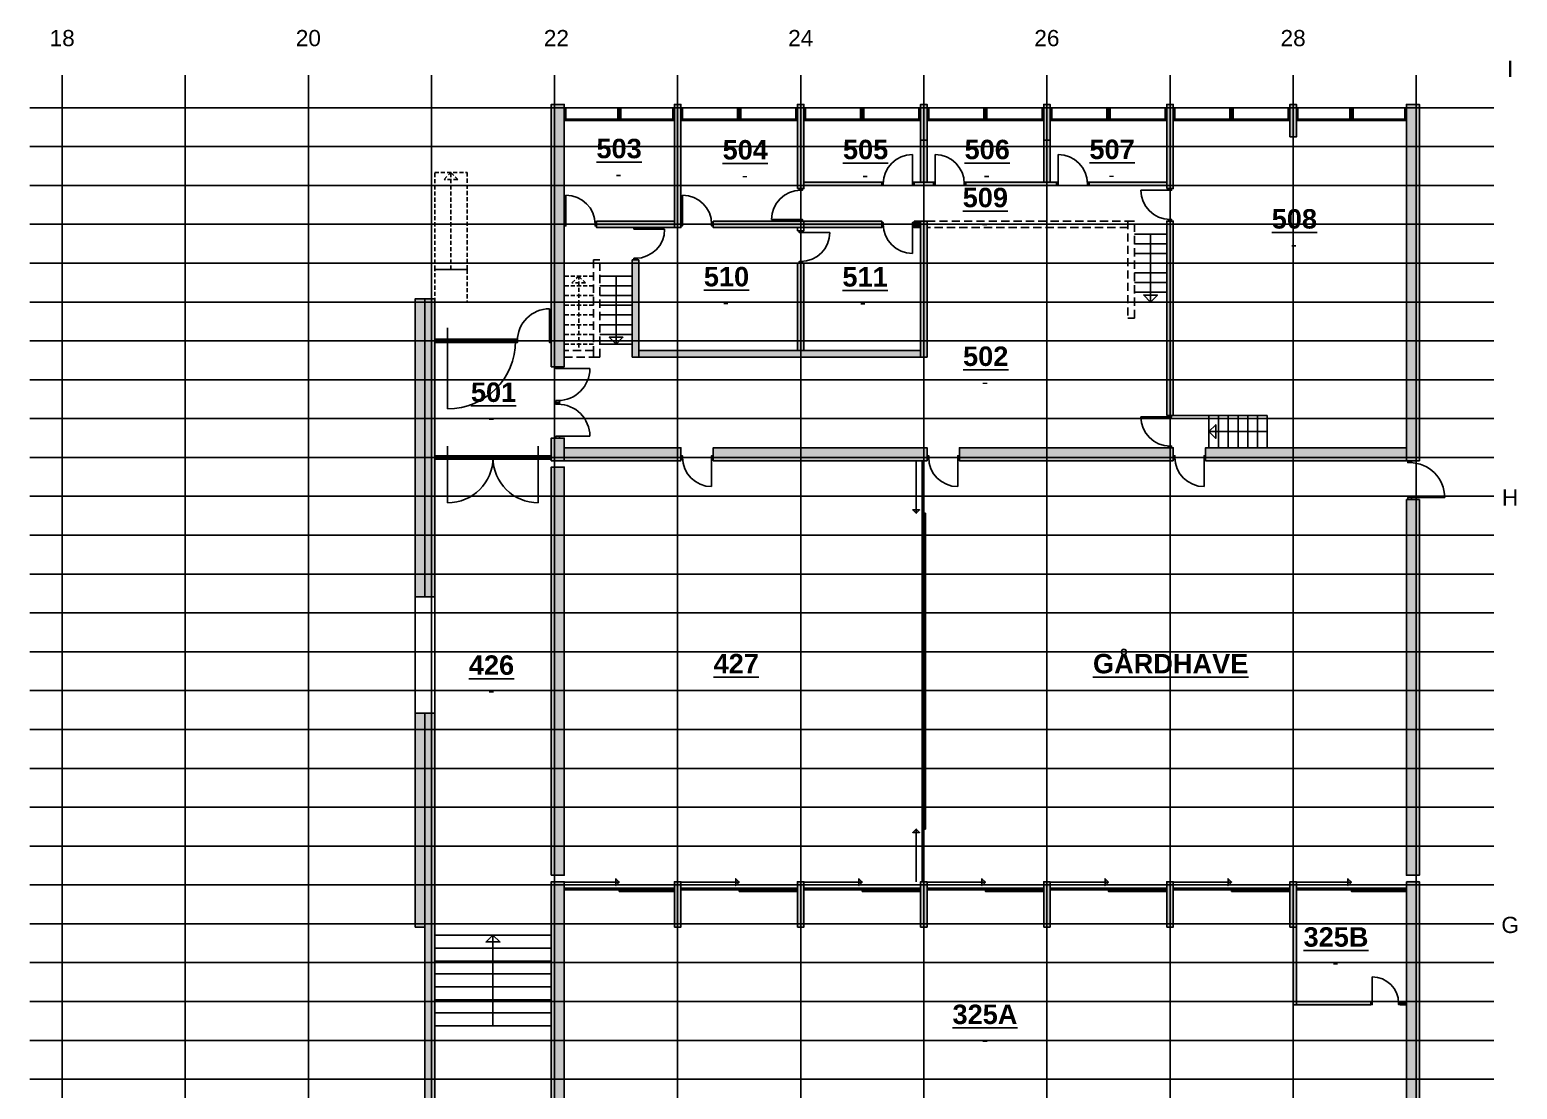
# Model space of a CAD drawing. Header units: millimetres. Extents: x 96064 to 243032, y 44049 to 165007.
# Drawn here: x 147100 to 193019, y 132290 to 165007 of the extents above; entities that cross this region are included whole.
import ezdxf

# ---------------------------------------------------------------- set-up
doc = ezdxf.new("R2010")
doc.units = ezdxf.units.MM
doc.header["$LTSCALE"] = 20
doc.linetypes.add('DASHED', pattern=[19.05, 12.7, -6.35])
for name, color, linetype in [('-  Lette vægge - nye', 7, 'CONTINUOUS'), ('-  Stueplan eksist', 7, 'CONTINUOUS'), ('-  Trapper', 1, 'CONTINUOUS'), ('- Døre og vinduer', 12, 'CONTINUOUS'), ('-Grid', 254, 'CONTINUOUS'), ('-Rum m2', 6, 'CONTINUOUS'), ('-Rumnumre', 6, 'CONTINUOUS'), ('-Skrav. eksist.', 253, 'CONTINUOUS')]:
    doc.layers.add(name, color=color, linetype=linetype)
doc.styles.add('100', font='arial.ttf', dxfattribs={"height": 150})

msp = doc.modelspace()

# ---------------------------------------------------------------- hatches: boundary and pattern name
at = {"layer": '-Skrav. eksist.'}
h = msp.add_hatch(color=256, dxfattribs=at)
h.dxf.hatch_style = 1
h.paths.add_polyline_path([(163200, 154600), (163600, 154600), (163600, 162700), (163200, 162700)], flags=17)
h = msp.add_hatch(color=256, dxfattribs=at)
h.dxf.hatch_style = 1
h.paths.add_polyline_path([(163200, 154600), (163600, 154600), (163600, 162700), (163200, 162700)], flags=17)
h = msp.add_hatch(color=256, dxfattribs=at)
h.dxf.hatch_style = 1
h.paths.add_polyline_path([(167000, 158900), (167200, 158900), (167200, 162700), (167000, 162700)], flags=17)
h = msp.add_hatch(color=256, dxfattribs=at)
h.dxf.hatch_style = 1
h.paths.add_polyline_path([(167000, 158900), (167200, 158900), (167200, 162700), (167000, 162700)], flags=17)
h = msp.add_hatch(color=256, dxfattribs=at)
h.dxf.hatch_style = 1
h.paths.add_polyline_path([(170800, 160100), (171000, 160100), (171000, 162700), (170800, 162700)], flags=17)
h = msp.add_hatch(color=256, dxfattribs=at)
h.dxf.hatch_style = 1
h.paths.add_polyline_path([(170800, 160100), (171000, 160100), (171000, 162700), (170800, 162700)], flags=17)
h = msp.add_hatch(color=256, dxfattribs=at)
h.dxf.hatch_style = 1
h.paths.add_polyline_path([(174600, 161600), (174800, 161600), (174800, 162700), (174600, 162700)], flags=17)
h = msp.add_hatch(color=256, dxfattribs=at)
h.dxf.hatch_style = 1
h.paths.add_polyline_path([(174600, 161600), (174800, 161600), (174800, 162700), (174600, 162700)], flags=17)
h = msp.add_hatch(color=256, dxfattribs=at)
h.dxf.hatch_style = 1
h.paths.add_polyline_path([(178400, 161600), (178600, 161600), (178600, 162700), (178400, 162700)], flags=17)
h = msp.add_hatch(color=256, dxfattribs=at)
h.dxf.hatch_style = 1
h.paths.add_polyline_path([(178400, 161600), (178600, 161600), (178600, 162700), (178400, 162700)], flags=17)
h = msp.add_hatch(color=256, dxfattribs=at)
h.dxf.hatch_style = 1
h.paths.add_polyline_path([(182200, 160100), (182400, 160100), (182400, 162700), (182200, 162700)], flags=17)
h = msp.add_hatch(color=256, dxfattribs=at)
h.dxf.hatch_style = 1
h.paths.add_polyline_path([(182200, 160100), (182400, 160100), (182400, 162700), (182200, 162700)], flags=17)
h = msp.add_hatch(color=256, dxfattribs=at)
h.dxf.hatch_style = 1
h.paths.add_polyline_path([(186000, 161700), (186200, 161700), (186200, 162700), (186000, 162700)])
h = msp.add_hatch(color=256, dxfattribs=at)
h.dxf.hatch_style = 1
h.paths.add_polyline_path([(186000, 161700), (186200, 161700), (186200, 162700), (186000, 162700)])
h = msp.add_hatch(color=256, dxfattribs=at)
h.dxf.hatch_style = 1
h.paths.add_polyline_path([(189600, 151700), (190000, 151700), (190000, 162700), (189600, 162700)])
h = msp.add_hatch(color=256, dxfattribs=at)
h.dxf.hatch_style = 1
h.paths.add_polyline_path([(189600, 151700), (190000, 151700), (190000, 162700), (189600, 162700)])
h = msp.add_hatch(color=256, dxfattribs=at)
h.dxf.hatch_style = 1
h.paths.add_polyline_path([(174600, 160300), (174800, 160300), (174800, 161600), (174600, 161600)])
h = msp.add_hatch(color=256, dxfattribs=at)
h.dxf.hatch_style = 1
h.paths.add_polyline_path([(178400, 160300), (178600, 160300), (178600, 161600), (178400, 161600)])
h = msp.add_hatch(color=256, dxfattribs=at)
h.dxf.hatch_style = 1
h.paths.add_polyline_path([(171000, 160300), (173400, 160300), (173400, 160200), (171000, 160200)])
h = msp.add_hatch(color=256, dxfattribs=at)
h.dxf.hatch_style = 1
h.paths.add_polyline_path([(174400, 160300), (175000, 160300), (175000, 160200), (174400, 160200)])
h = msp.add_hatch(color=256, dxfattribs=at)
h.dxf.hatch_style = 1
h.paths.add_polyline_path([(176000, 160300), (178800, 160300), (178800, 160200), (176000, 160200)])
h = msp.add_hatch(color=256, dxfattribs=at)
h.dxf.hatch_style = 1
h.paths.add_polyline_path([(179800, 160300), (182200, 160300), (182200, 160200), (179800, 160200)])
h = msp.add_hatch(color=256, dxfattribs=at)
h.dxf.hatch_style = 1
h.paths.add_polyline_path([(164600, 159100), (167000, 159100), (167000, 158900), (164600, 158900)], flags=17)
h = msp.add_hatch(color=256, dxfattribs=at)
h.dxf.hatch_style = 1
h.paths.add_polyline_path([(164600, 159100), (167000, 159100), (167000, 158900), (164600, 158900)], flags=17)
h = msp.add_hatch(color=256, dxfattribs=at)
h.dxf.hatch_style = 1
h.paths.add_polyline_path([(168200, 159100), (171000, 159100), (171000, 158900), (168200, 158900)], flags=17)
h = msp.add_hatch(color=256, dxfattribs=at)
h.dxf.hatch_style = 1
h.paths.add_polyline_path([(168200, 159100), (171000, 159100), (171000, 158900), (168200, 158900)], flags=17)
h = msp.add_hatch(color=256, dxfattribs=at)
h.dxf.hatch_style = 1
h.paths.add_polyline_path([(171000, 159100), (173400, 159100), (173400, 158900), (171000, 158900)])
h = msp.add_hatch(color=256, dxfattribs=at)
h.dxf.hatch_style = 1
h.paths.add_polyline_path([(174400, 159100), (174600, 159100), (174600, 158900), (174400, 158900)])
h = msp.add_hatch(color=256, dxfattribs=at)
h.dxf.hatch_style = 1
h.paths.add_polyline_path([(174600, 154900), (174800, 154900), (174800, 159100), (174600, 159100)], flags=17)
h = msp.add_hatch(color=256, dxfattribs=at)
h.dxf.hatch_style = 1
h.paths.add_polyline_path([(174600, 154900), (174800, 154900), (174800, 159100), (174600, 159100)], flags=17)
h = msp.add_hatch(color=256, dxfattribs=at)
h.dxf.hatch_style = 1
h.paths.add_polyline_path([(182200, 153100), (182400, 153100), (182400, 159100), (182200, 159100)], flags=17)
h = msp.add_hatch(color=256, dxfattribs=at)
h.dxf.hatch_style = 1
h.paths.add_polyline_path([(182200, 153100), (182400, 153100), (182400, 159100), (182200, 159100)], flags=17)
h = msp.add_hatch(color=256, dxfattribs=at)
h.dxf.hatch_style = 1
h.paths.add_polyline_path([(165700, 154900), (165900, 154900), (165900, 157900), (165700, 157900)], flags=17)
h = msp.add_hatch(color=256, dxfattribs=at)
h.dxf.hatch_style = 1
h.paths.add_polyline_path([(165700, 154900), (165900, 154900), (165900, 157900), (165700, 157900)], flags=17)
h = msp.add_hatch(color=256, dxfattribs=at)
h.dxf.hatch_style = 1
h.paths.add_polyline_path([(170800, 155100), (171000, 155100), (171000, 157800), (170800, 157800)])
h = msp.add_hatch(color=256, dxfattribs=at)
h.dxf.hatch_style = 1
h.paths.add_polyline_path([(159000, 147500), (159300, 147500), (159300, 156700), (159000, 156700)])
h = msp.add_hatch(color=256, dxfattribs=at)
h.dxf.hatch_style = 1
h.paths.add_polyline_path([(159000, 147500), (159300, 147500), (159300, 156700), (159000, 156700)])
h = msp.add_hatch(color=256, dxfattribs=at)
h.dxf.hatch_style = 1
h.paths.add_polyline_path([(159300, 147500), (159600, 147500), (159600, 156700), (159300, 156700)])
h = msp.add_hatch(color=256, dxfattribs=at)
h.dxf.hatch_style = 1
h.paths.add_polyline_path([(159300, 147500), (159600, 147500), (159600, 156700), (159300, 156700)])
h = msp.add_hatch(color=256, dxfattribs=at)
h.dxf.hatch_style = 1
h.paths.add_polyline_path([(165900, 155100), (174600, 155100), (174600, 154900), (165900, 154900)], flags=17)
h = msp.add_hatch(color=256, dxfattribs=at)
h.dxf.hatch_style = 1
h.paths.add_polyline_path([(165900, 155100), (174600, 155100), (174600, 154900), (165900, 154900)], flags=17)
h = msp.add_hatch(color=256, dxfattribs=at)
h.dxf.hatch_style = 1
h.paths.add_polyline_path([(163200, 151700), (163600, 151700), (163600, 152400), (163200, 152400)], flags=17)
h = msp.add_hatch(color=256, dxfattribs=at)
h.dxf.hatch_style = 1
h.paths.add_polyline_path([(163200, 151700), (163600, 151700), (163600, 152400), (163200, 152400)], flags=17)
h = msp.add_hatch(color=256, dxfattribs=at)
h.dxf.hatch_style = 1
h.paths.add_polyline_path([(163600, 152100), (167200, 152100), (167200, 151700), (163600, 151700)], flags=17)
h = msp.add_hatch(color=256, dxfattribs=at)
h.dxf.hatch_style = 1
h.paths.add_polyline_path([(163600, 152100), (167200, 152100), (167200, 151700), (163600, 151700)], flags=17)
h = msp.add_hatch(color=256, dxfattribs=at)
h.dxf.hatch_style = 1
h.paths.add_polyline_path([(174800, 151700), (174800, 152100), (168200, 152100), (168200, 151700)], flags=17)
h = msp.add_hatch(color=256, dxfattribs=at)
h.dxf.hatch_style = 1
h.paths.add_polyline_path([(174800, 151700), (174800, 152100), (168200, 152100), (168200, 151700)], flags=17)
h = msp.add_hatch(color=256, dxfattribs=at)
h.dxf.hatch_style = 1
h.paths.add_polyline_path([(182400, 151700), (182400, 152100), (175800, 152100), (175800, 151700)], flags=17)
h = msp.add_hatch(color=256, dxfattribs=at)
h.dxf.hatch_style = 1
h.paths.add_polyline_path([(182400, 151700), (182400, 152100), (175800, 152100), (175800, 151700)], flags=17)
h = msp.add_hatch(color=256, dxfattribs=at)
h.dxf.hatch_style = 1
h.paths.add_polyline_path([(189600, 151700), (189600, 152100), (183400, 152100), (183400, 151700)], flags=17)
h = msp.add_hatch(color=256, dxfattribs=at)
h.dxf.hatch_style = 1
h.paths.add_polyline_path([(189600, 151700), (189600, 152100), (183400, 152100), (183400, 151700)], flags=17)
h = msp.add_hatch(color=256, dxfattribs=at)
h.dxf.hatch_style = 1
h.paths.add_polyline_path([(163200, 138900), (163600, 138900), (163600, 151500), (163200, 151500)], flags=17)
h = msp.add_hatch(color=256, dxfattribs=at)
h.dxf.hatch_style = 1
h.paths.add_polyline_path([(163200, 138900), (163600, 138900), (163600, 151500), (163200, 151500)], flags=17)
h = msp.add_hatch(color=256, dxfattribs=at)
h.dxf.hatch_style = 1
h.paths.add_polyline_path([(189600, 150500), (190000, 150500), (190000, 138900), (189600, 138900)])
h = msp.add_hatch(color=256, dxfattribs=at)
h.dxf.hatch_style = 1
h.paths.add_polyline_path([(189600, 150500), (190000, 150500), (190000, 138900), (189600, 138900)])
h = msp.add_hatch(color=256, dxfattribs=at)
h.dxf.hatch_style = 1
h.paths.add_polyline_path([(159000, 137300), (159300, 137300), (159300, 143900), (159000, 143900)])
h = msp.add_hatch(color=256, dxfattribs=at)
h.dxf.hatch_style = 1
h.paths.add_polyline_path([(159000, 137300), (159300, 137300), (159300, 143900), (159000, 143900)])
h = msp.add_hatch(color=256, dxfattribs=at)
h.dxf.hatch_style = 1
h.paths.add_polyline_path([(159300, 125500), (159600, 125500), (159600, 143900), (159300, 143900)])
h = msp.add_hatch(color=256, dxfattribs=at)
h.dxf.hatch_style = 1
h.paths.add_polyline_path([(159300, 125500), (159600, 125500), (159600, 143900), (159300, 143900)])
h = msp.add_hatch(color=256, dxfattribs=at)
h.dxf.hatch_style = 1
h.paths.add_polyline_path([(163200, 125500), (163600, 125500), (163600, 138700), (163200, 138700)], flags=17)
h = msp.add_hatch(color=256, dxfattribs=at)
h.dxf.hatch_style = 1
h.paths.add_polyline_path([(167000, 137300), (167200, 137300), (167200, 138700), (167000, 138700)], flags=17)
h = msp.add_hatch(color=256, dxfattribs=at)
h.dxf.hatch_style = 1
h.paths.add_polyline_path([(167000, 137300), (167200, 137300), (167200, 138700), (167000, 138700)], flags=17)
h = msp.add_hatch(color=256, dxfattribs=at)
h.dxf.hatch_style = 1
h.paths.add_polyline_path([(170800, 137300), (171000, 137300), (171000, 138700), (170800, 138700)], flags=17)
h = msp.add_hatch(color=256, dxfattribs=at)
h.dxf.hatch_style = 1
h.paths.add_polyline_path([(170800, 137300), (171000, 137300), (171000, 138700), (170800, 138700)], flags=17)
h = msp.add_hatch(color=256, dxfattribs=at)
h.dxf.hatch_style = 1
h.paths.add_polyline_path([(174600, 137300), (174800, 137300), (174800, 138700), (174600, 138700)], flags=17)
h = msp.add_hatch(color=256, dxfattribs=at)
h.dxf.hatch_style = 1
h.paths.add_polyline_path([(174600, 137300), (174800, 137300), (174800, 138700), (174600, 138700)], flags=17)
h = msp.add_hatch(color=256, dxfattribs=at)
h.dxf.hatch_style = 1
h.paths.add_polyline_path([(178400, 137300), (178600, 137300), (178600, 138700), (178400, 138700)], flags=17)
h = msp.add_hatch(color=256, dxfattribs=at)
h.dxf.hatch_style = 1
h.paths.add_polyline_path([(178400, 137300), (178600, 137300), (178600, 138700), (178400, 138700)], flags=17)
h = msp.add_hatch(color=256, dxfattribs=at)
h.dxf.hatch_style = 1
h.paths.add_polyline_path([(182200, 137300), (182400, 137300), (182400, 138700), (182200, 138700)], flags=17)
h = msp.add_hatch(color=256, dxfattribs=at)
h.dxf.hatch_style = 1
h.paths.add_polyline_path([(182200, 137300), (182400, 137300), (182400, 138700), (182200, 138700)], flags=17)
h = msp.add_hatch(color=256, dxfattribs=at)
h.dxf.hatch_style = 1
h.paths.add_polyline_path([(186000, 137300), (186200, 137300), (186200, 138700), (186000, 138700)], flags=17)
h = msp.add_hatch(color=256, dxfattribs=at)
h.dxf.hatch_style = 1
h.paths.add_polyline_path([(186000, 137300), (186200, 137300), (186200, 138700), (186000, 138700)], flags=17)
h = msp.add_hatch(color=256, dxfattribs=at)
h.dxf.hatch_style = 1
h.paths.add_polyline_path([(189600, 138730), (190000, 138730), (190000, 125530), (189600, 125530)], flags=17)
h = msp.add_hatch(color=256, dxfattribs=at)
h.dxf.hatch_style = 1
h.paths.add_polyline_path([(189600, 138730), (190000, 138730), (190000, 125530), (189600, 125530)], flags=17)
h = msp.add_hatch(color=256, dxfattribs=at)
h.dxf.hatch_style = 1
h.paths.add_polyline_path([(186200, 137300), (186200, 134900), (186100, 134900), (186100, 137300)])
h = msp.add_hatch(color=256, dxfattribs=at)
h.dxf.hatch_style = 1
h.paths.add_polyline_path([(186200, 137300), (186200, 134900), (186100, 134900), (186100, 137300)])
h = msp.add_hatch(color=256, dxfattribs=at)
h.dxf.hatch_style = 1
h.paths.add_polyline_path([(188500, 134900), (186200, 134900), (186200, 135000), (188500, 135000)])
h = msp.add_hatch(color=256, dxfattribs=at)
h.dxf.hatch_style = 1
h.paths.add_polyline_path([(188500, 134900), (186200, 134900), (186200, 135000), (188500, 135000)])
h = msp.add_hatch(color=256, dxfattribs=at)
h.dxf.hatch_style = 1
h.paths.add_polyline_path([(189600, 134900), (189400, 134900), (189400, 135000), (189600, 135000)])
h = msp.add_hatch(color=256, dxfattribs=at)
h.dxf.hatch_style = 1
h.paths.add_polyline_path([(189600, 134900), (189400, 134900), (189400, 135000), (189600, 135000)])

# ---------------------------------------------------------------- linework, layer by layer
at = {"layer": '-  Lette vægge - nye'}
for points in [[(174600, 160300), (174800, 160300), (174800, 161600), (174600, 161600)], [(178400, 160300), (178600, 160300), (178600, 161600), (178400, 161600)], [(171000, 160300), (173400, 160300), (173400, 160200), (171000, 160200)], [(174400, 160300), (175000, 160300), (175000, 160200), (174400, 160200)], [(176000, 160300), (178800, 160300), (178800, 160200), (176000, 160200)], [(179800, 160300), (182200, 160300), (182200, 160200), (179800, 160200)], [(170800, 158800), (171000, 158800), (171000, 158900), (170800, 158900)], [(171000, 159100), (173400, 159100), (173400, 158900), (171000, 158900)], [(174400, 159100), (174600, 159100), (174600, 158900), (174400, 158900)], [(170800, 155100), (171000, 155100), (171000, 157800), (170800, 157800)]]:
    msp.add_lwpolyline(points, close=True, dxfattribs=at)
at = {"layer": '-  Stueplan eksist'}
for points in [[(163200, 154600), (163600, 154600), (163600, 162700), (163200, 162700)], [(167000, 158900), (167200, 158900), (167200, 162700), (167000, 162700)], [(170800, 160100), (171000, 160100), (171000, 162700), (170800, 162700)], [(174600, 161600), (174800, 161600), (174800, 162700), (174600, 162700)], [(178400, 161600), (178600, 161600), (178600, 162700), (178400, 162700)], [(182200, 160100), (182400, 160100), (182400, 162700), (182200, 162700)], [(186000, 161700), (186200, 161700), (186200, 162700), (186000, 162700)], [(189600, 151700), (190000, 151700), (190000, 162700), (189600, 162700)], [(164600, 159100), (167000, 159100), (167000, 158900), (164600, 158900)], [(168200, 159100), (171000, 159100), (171000, 158900), (168200, 158900)], [(174600, 154900), (174800, 154900), (174800, 159100), (174600, 159100)], [(182200, 153100), (182400, 153100), (182400, 159100), (182200, 159100)], [(165700, 154900), (165900, 154900), (165900, 157900), (165700, 157900)], [(159000, 147500), (159300, 147500), (159300, 156700), (159000, 156700)], [(159300, 147500), (159600, 147500), (159600, 156700), (159300, 156700)], [(165900, 155100), (174600, 155100), (174600, 154900), (165900, 154900)], [(163200, 151700), (163600, 151700), (163600, 152400), (163200, 152400)], [(163600, 152100), (167200, 152100), (167200, 151700), (163600, 151700)], [(174800, 151700), (174800, 152100), (168200, 152100), (168200, 151700)], [(182400, 151700), (182400, 152100), (175800, 152100), (175800, 151700)], [(189600, 151700), (189600, 152100), (183400, 152100), (183400, 151700)], [(163200, 138900), (163600, 138900), (163600, 151500), (163200, 151500)], [(189600, 150500), (190000, 150500), (190000, 138900), (189600, 138900)], [(159000, 137300), (159300, 137300), (159300, 143900), (159000, 143900)], [(159300, 125500), (159600, 125500), (159600, 143900), (159300, 143900)], [(163200, 125500), (163600, 125500), (163600, 138700), (163200, 138700)], [(167000, 137300), (167200, 137300), (167200, 138700), (167000, 138700)], [(170800, 137300), (171000, 137300), (171000, 138700), (170800, 138700)], [(174600, 137300), (174800, 137300), (174800, 138700), (174600, 138700)], [(178400, 137300), (178600, 137300), (178600, 138700), (178400, 138700)], [(182200, 137300), (182400, 137300), (182400, 138700), (182200, 138700)], [(186000, 137300), (186200, 137300), (186200, 138700), (186000, 138700)], [(189600, 138700), (190000, 138700), (190000, 125500), (189600, 125500)], [(186200, 137300), (186200, 134900), (186100, 134900), (186100, 137300)], [(188500, 134900), (186200, 134900), (186200, 135000), (188500, 135000)], [(189600, 134900), (189400, 134900), (189400, 135000), (189600, 135000)]]:
    msp.add_lwpolyline(points, close=True, dxfattribs=at)
at = {"layer": '-  Stueplan eksist', "linetype": 'DASHED'}
for points in [[(174800, 159100), (181000, 159100), (181000, 158900), (174800, 158900)], [(181000, 156100), (181200, 156100), (181200, 159100), (181000, 159100)], [(164500, 154900), (164700, 154900), (164700, 157900), (164500, 157900)], [(164500, 155100), (163600, 155100), (163600, 154900), (164500, 154900)]]:
    msp.add_lwpolyline(points, close=True, dxfattribs=at)
at = {"layer": '-  Trapper'}
for p, q in [((182200, 158700), (181200, 158700)), ((182200, 158400), (181200, 158400)), ((182200, 158100), (181200, 158100)), ((182200, 157800), (181200, 157800)), ((165700, 157400), (164700, 157400)), ((165700, 157100), (164700, 157100)), ((182200, 157500), (181200, 157500)), ((182200, 157200), (181200, 157200)), ((165700, 156800), (164700, 156800)), ((182200, 156900), (181200, 156900)), ((182200, 156600), (181200, 156600)), ((165700, 156500), (164700, 156500)), ((165700, 156200), (164700, 156200)), ((165700, 155900), (164700, 155900)), ((165700, 155600), (164700, 155600)), ((165700, 155300), (164700, 155300)), ((185300, 153100), (182400, 153100)), ((183500, 152100), (183500, 153100)), ((183800, 152100), (183800, 153100)), ((184100, 152100), (184100, 153100)), ((184400, 152100), (184400, 153100)), ((184700, 152100), (184700, 153100)), ((185000, 152100), (185000, 153100)), ((185300, 152100), (185300, 153100)), ((163200, 137050), (159600, 137050)), ((163200, 136650), (159600, 136650)), ((163200, 136250), (159600, 136250)), ((163200, 135850), (159600, 135850)), ((163200, 135450), (159600, 135450)), ((163200, 135050), (159600, 135050)), ((163200, 134650), (159600, 134650)), ((163200, 134250), (159600, 134250))]:
    msp.add_line(p, q, dxfattribs=at)
at = {"layer": '-  Trapper', "linetype": 'DASHED', "ltscale": 0.5}
for p, q in [((164500, 157400), (163600, 157400)), ((164500, 157100), (163600, 157100)), ((164500, 156800), (163600, 156800)), ((164500, 156500), (163600, 156500)), ((164500, 156200), (163600, 156200)), ((164500, 155900), (163600, 155900)), ((164500, 155600), (163600, 155600)), ((164500, 155300), (163600, 155300))]:
    msp.add_line(p, q, dxfattribs=at)
for points in [[(160600, 157600), (159600, 157600), (159600, 160600), (160600, 160600)], [(160600, 156600), (159600, 156600), (159600, 157600), (160600, 157600)]]:
    msp.add_lwpolyline(points, close=True, dxfattribs=at)
for points in [[(160100, 157600), (160100, 160600), (160312, 160388), (159888, 160388), (160100, 160600)], [(164050, 155200), (164047, 157400), (164260, 157188), (163835, 157188), (164047, 157400)]]:
    msp.add_lwpolyline(points, dxfattribs=at)
at = {"layer": '-  Trapper'}
for points in [[(181700, 158700), (181700, 156600), (181488, 156812), (181912, 156812), (181700, 156600)], [(165200, 157400), (165200, 155300), (164988, 155512), (165412, 155512), (165200, 155300)], [(185300, 152600), (183500, 152600), (183712, 152812), (183712, 152388), (183500, 152600)], [(161400, 134250), (161400, 137050), (161188, 136838), (161612, 136838), (161400, 137050)]]:
    msp.add_lwpolyline(points, dxfattribs=at)
at = {"layer": '- Døre og vinduer'}
for p, q in [((163650, 162250), (165250, 162250)), ((165350, 162250), (166950, 162250)), ((167250, 162250), (168950, 162250)), ((169050, 162250), (170750, 162250)), ((171050, 162250), (172750, 162250)), ((172850, 162250), (174550, 162250)), ((174850, 162250), (176550, 162250)), ((176650, 162250), (178350, 162250)), ((178650, 162250), (180350, 162250)), ((180450, 162250), (182150, 162250)), ((182450, 162250), (184150, 162250)), ((184250, 162250), (185950, 162250)), ((186250, 162250), (187850, 162250)), ((187950, 162250), (189550, 162250)), ((174350, 160250), (174350, 161150)), ((175050, 160250), (175050, 161150)), ((178850, 160250), (178850, 161150)), ((163650, 159000), (163650, 159900)), ((167250, 159000), (167250, 159900)), ((182300, 160050), (181400, 160050)), ((170900, 159150), (170000, 159150)), ((174350, 159000), (174350, 158100)), ((165800, 158850), (166700, 158850)), ((170900, 158750), (171800, 158750)), ((163145, 155400), (163145, 156390)), ((160000, 155800), (160000, 155400)), ((160000, 155400), (160000, 153300)), ((163400, 154545), (164390, 154545)), ((182300, 153050), (181400, 153050)), ((163400, 152455), (164390, 152455)), ((160000, 152147), (160000, 150397)), ((162800, 152147), (162800, 150397)), ((163300, 151700), (163300, 151500)), ((168150, 151800), (168150, 150900)), ((174700, 151650), (174700, 150125)), ((175750, 151800), (175750, 150900)), ((183350, 151800), (183350, 150900)), ((189700, 150560), (190780, 150560)), ((174700, 150025), (174700, 148500)), ((174700, 146875), (174700, 148400)), ((174700, 145250), (174700, 146775)), ((174700, 143625), (174700, 145150)), ((174700, 142000), (174700, 143525)), ((174700, 140375), (174700, 141900)), ((174700, 138750), (174700, 140275)), ((163300, 138900), (163300, 138700)), ((189900, 138900), (189900, 138700)), ((163650, 138450), (165250, 138450)), ((165350, 138450), (166950, 138450)), ((167250, 138450), (168950, 138450)), ((169050, 138450), (170750, 138450)), ((171050, 138450), (172750, 138450)), ((172850, 138450), (174550, 138450)), ((174850, 138450), (176550, 138450)), ((176650, 138450), (178350, 138450)), ((178650, 138450), (180350, 138450)), ((180450, 138450), (182150, 138450)), ((182450, 138450), (184150, 138450)), ((184250, 138450), (185950, 138450)), ((186250, 138450), (187850, 138450)), ((187950, 138450), (189550, 138450)), ((188545, 134950), (188545, 135760))]:
    msp.add_line(p, q, dxfattribs=at)
for points in [[(165300, 162200), (165300, 162600), (163600, 162600), (163600, 162200)], [(163600, 162200), (163600, 162600), (163650, 162600), (163650, 162200)], [(165250, 162200), (165250, 162600), (165300, 162600), (165300, 162200)], [(167000, 162200), (167000, 162600), (165300, 162600), (165300, 162200)], [(165300, 162200), (165300, 162600), (165350, 162600), (165350, 162200)], [(166950, 162200), (166950, 162600), (167000, 162600), (167000, 162200)], [(169000, 162200), (169000, 162600), (167200, 162600), (167200, 162200)], [(167200, 162200), (167200, 162600), (167250, 162600), (167250, 162200)], [(168950, 162200), (168950, 162600), (169000, 162600), (169000, 162200)], [(170800, 162200), (170800, 162600), (169000, 162600), (169000, 162200)], [(169000, 162200), (169000, 162600), (169050, 162600), (169050, 162200)], [(170750, 162200), (170750, 162600), (170800, 162600), (170800, 162200)], [(172800, 162200), (172800, 162600), (171000, 162600), (171000, 162200)], [(171000, 162200), (171000, 162600), (171050, 162600), (171050, 162200)], [(172750, 162200), (172750, 162600), (172800, 162600), (172800, 162200)], [(174600, 162200), (174600, 162600), (172800, 162600), (172800, 162200)], [(172800, 162200), (172800, 162600), (172850, 162600), (172850, 162200)], [(174550, 162200), (174550, 162600), (174600, 162600), (174600, 162200)], [(176600, 162200), (176600, 162600), (174800, 162600), (174800, 162200)], [(174800, 162200), (174800, 162600), (174850, 162600), (174850, 162200)], [(176550, 162200), (176550, 162600), (176600, 162600), (176600, 162200)], [(178400, 162200), (178400, 162600), (176600, 162600), (176600, 162200)], [(176600, 162200), (176600, 162600), (176650, 162600), (176650, 162200)], [(178350, 162200), (178350, 162600), (178400, 162600), (178400, 162200)], [(180400, 162200), (180400, 162600), (178600, 162600), (178600, 162200)], [(178600, 162200), (178600, 162600), (178650, 162600), (178650, 162200)], [(180350, 162200), (180350, 162600), (180400, 162600), (180400, 162200)], [(182200, 162200), (182200, 162600), (180400, 162600), (180400, 162200)], [(180400, 162200), (180400, 162600), (180450, 162600), (180450, 162200)], [(182150, 162200), (182150, 162600), (182200, 162600), (182200, 162200)], [(184200, 162200), (184200, 162600), (182400, 162600), (182400, 162200)], [(182400, 162200), (182400, 162600), (182450, 162600), (182450, 162200)], [(184150, 162200), (184150, 162600), (184200, 162600), (184200, 162200)], [(186000, 162200), (186000, 162600), (184200, 162600), (184200, 162200)], [(184200, 162200), (184200, 162600), (184250, 162600), (184250, 162200)], [(185950, 162200), (185950, 162600), (186000, 162600), (186000, 162200)], [(187900, 162200), (187900, 162600), (186200, 162600), (186200, 162200)], [(186200, 162200), (186200, 162600), (186250, 162600), (186250, 162200)], [(187850, 162200), (187850, 162600), (187900, 162600), (187900, 162200)], [(189600, 162200), (189600, 162600), (187900, 162600), (187900, 162200)], [(187900, 162200), (187900, 162600), (187950, 162600), (187950, 162200)], [(189550, 162200), (189550, 162600), (189600, 162600), (189600, 162200)], [(173400, 160300), (173450, 160300), (173450, 160200), (173400, 160200)], [(174350, 160300), (174400, 160300), (174400, 160200), (174350, 160200)], [(175050, 160300), (175000, 160300), (175000, 160200), (175050, 160200)], [(176000, 160300), (175950, 160300), (175950, 160200), (176000, 160200)], [(178850, 160300), (178800, 160300), (178800, 160200), (178850, 160200)], [(179800, 160300), (179750, 160300), (179750, 160200), (179800, 160200)], [(170850, 160100), (170850, 160050), (170950, 160050), (170950, 160100)], [(182250, 160050), (182250, 160100), (182350, 160100), (182350, 160050)], [(163650, 159050), (163600, 159050), (163600, 158950), (163650, 158950)], [(164600, 159050), (164550, 159050), (164550, 158950), (164600, 158950)], [(165850, 158850), (165850, 158900), (165750, 158900), (165750, 158850)], [(167250, 159050), (167200, 159050), (167200, 158950), (167250, 158950)], [(168200, 159050), (168150, 159050), (168150, 158950), (168200, 158950)], [(170850, 159150), (170850, 159100), (170950, 159100), (170950, 159150)], [(173400, 158950), (173450, 158950), (173450, 159050), (173400, 159050)], [(174350, 158950), (174400, 158950), (174400, 159050), (174350, 159050)], [(182250, 159100), (182250, 159150), (182350, 159150), (182350, 159100)], [(170950, 158750), (170950, 158800), (170850, 158800), (170850, 158750)], [(165850, 157900), (165850, 157950), (165750, 157950), (165750, 157900)], [(170950, 157800), (170950, 157850), (170850, 157850), (170850, 157800)], [(162100, 155455), (159600, 155455), (159600, 155345), (162100, 155345)], [(162100, 155455), (162155, 155455), (162155, 155345), (162100, 155345)], [(163145, 155455), (163200, 155455), (163200, 155345), (163145, 155345)], [(163455, 154545), (163455, 154600), (163345, 154600), (163345, 154545)], [(163455, 153500), (163455, 153555), (163345, 153555), (163345, 153500)], [(163455, 153500), (163455, 153445), (163345, 153445), (163345, 153500)], [(182250, 153050), (182250, 153100), (182350, 153100), (182350, 153050)], [(163455, 152455), (163455, 152400), (163345, 152400), (163345, 152455)], [(182250, 152100), (182250, 152150), (182350, 152150), (182350, 152100)], [(159600, 151850), (161400, 151850), (161400, 151750), (159600, 151750)], [(159600, 151850), (159650, 151850), (159650, 151750), (159600, 151750)], [(163200, 151850), (161400, 151850), (161400, 151750), (163200, 151750)], [(163200, 151850), (163150, 151850), (163150, 151750), (163200, 151750)], [(167200, 151750), (167250, 151750), (167250, 151850), (167200, 151850)], [(168150, 151750), (168200, 151750), (168200, 151850), (168150, 151850)], [(174700, 150075), (174650, 150075), (174650, 151700), (174700, 151700)], [(174700, 151700), (174650, 151700), (174650, 151650), (174700, 151650)], [(174800, 151750), (174850, 151750), (174850, 151850), (174800, 151850)], [(175750, 151750), (175800, 151750), (175800, 151850), (175750, 151850)], [(182400, 151750), (182450, 151750), (182450, 151850), (182400, 151850)], [(183350, 151750), (183400, 151750), (183400, 151850), (183350, 151850)], [(189760, 151700), (189760, 151640), (189640, 151640), (189640, 151700)], [(189760, 150560), (189760, 150500), (189640, 150500), (189640, 150560)], [(174700, 150125), (174650, 150125), (174650, 150075), (174700, 150075)], [(174750, 148450), (174650, 148450), (174650, 150075), (174750, 150075)], [(174750, 150075), (174650, 150075), (174650, 150025), (174750, 150025)], [(174750, 148500), (174650, 148500), (174650, 148450), (174750, 148450)], [(174750, 148450), (174650, 148450), (174650, 146825), (174750, 146825)], [(174750, 148400), (174650, 148400), (174650, 148450), (174750, 148450)], [(159000, 147500), (159600, 147500), (159600, 143900), (159000, 143900)], [(174750, 146825), (174650, 146825), (174650, 146875), (174750, 146875)], [(174750, 146825), (174650, 146825), (174650, 145200), (174750, 145200)], [(174750, 146775), (174650, 146775), (174650, 146825), (174750, 146825)], [(174750, 145200), (174650, 145200), (174650, 145250), (174750, 145250)], [(174750, 145200), (174650, 145200), (174650, 143575), (174750, 143575)], [(174750, 145150), (174650, 145150), (174650, 145200), (174750, 145200)], [(174750, 143575), (174650, 143575), (174650, 143625), (174750, 143625)], [(174750, 143575), (174650, 143575), (174650, 141950), (174750, 141950)], [(174750, 143525), (174650, 143525), (174650, 143575), (174750, 143575)], [(174750, 141950), (174650, 141950), (174650, 142000), (174750, 142000)], [(174750, 141950), (174650, 141950), (174650, 140325), (174750, 140325)], [(174750, 141900), (174650, 141900), (174650, 141950), (174750, 141950)], [(174750, 140325), (174650, 140325), (174650, 140375), (174750, 140375)], [(174700, 140325), (174650, 140325), (174650, 138700), (174700, 138700)], [(174700, 140275), (174650, 140275), (174650, 140325), (174700, 140325)], [(174700, 138700), (174650, 138700), (174650, 138750), (174700, 138750)], [(165300, 138450), (165300, 138500), (163600, 138500), (163600, 138450)], [(163600, 138450), (163600, 138500), (163650, 138500), (163650, 138450)], [(165250, 138450), (165250, 138500), (165300, 138500), (165300, 138450)], [(167000, 138400), (167000, 138500), (165300, 138500), (165300, 138400)], [(165300, 138400), (165300, 138500), (165350, 138500), (165350, 138400)], [(166950, 138400), (166950, 138500), (167000, 138500), (167000, 138400)], [(169000, 138450), (169000, 138500), (167200, 138500), (167200, 138450)], [(167200, 138450), (167200, 138500), (167250, 138500), (167250, 138450)], [(168950, 138450), (168950, 138500), (169000, 138500), (169000, 138450)], [(170800, 138400), (170800, 138500), (169000, 138500), (169000, 138400)], [(169000, 138400), (169000, 138500), (169050, 138500), (169050, 138400)], [(170750, 138400), (170750, 138500), (170800, 138500), (170800, 138400)], [(172800, 138450), (172800, 138500), (171000, 138500), (171000, 138450)], [(171000, 138450), (171000, 138500), (171050, 138500), (171050, 138450)], [(172750, 138450), (172750, 138500), (172800, 138500), (172800, 138450)], [(174600, 138400), (174600, 138500), (172800, 138500), (172800, 138400)], [(172800, 138400), (172800, 138500), (172850, 138500), (172850, 138400)], [(174550, 138400), (174550, 138500), (174600, 138500), (174600, 138400)], [(176600, 138450), (176600, 138500), (174800, 138500), (174800, 138450)], [(174800, 138450), (174800, 138500), (174850, 138500), (174850, 138450)], [(176550, 138450), (176550, 138500), (176600, 138500), (176600, 138450)], [(178400, 138400), (178400, 138500), (176600, 138500), (176600, 138400)], [(176600, 138400), (176600, 138500), (176650, 138500), (176650, 138400)], [(178350, 138400), (178350, 138500), (178400, 138500), (178400, 138400)], [(180400, 138450), (180400, 138500), (178600, 138500), (178600, 138450)], [(178600, 138450), (178600, 138500), (178650, 138500), (178650, 138450)], [(180350, 138450), (180350, 138500), (180400, 138500), (180400, 138450)], [(182200, 138400), (182200, 138500), (180400, 138500), (180400, 138400)], [(180400, 138400), (180400, 138500), (180450, 138500), (180450, 138400)], [(182150, 138400), (182150, 138500), (182200, 138500), (182200, 138400)], [(184200, 138450), (184200, 138500), (182400, 138500), (182400, 138450)], [(182400, 138450), (182400, 138500), (182450, 138500), (182450, 138450)], [(184150, 138450), (184150, 138500), (184200, 138500), (184200, 138450)], [(186000, 138400), (186000, 138500), (184200, 138500), (184200, 138400)], [(184200, 138400), (184200, 138500), (184250, 138500), (184250, 138400)], [(185950, 138400), (185950, 138500), (186000, 138500), (186000, 138400)], [(187900, 138450), (187900, 138500), (186200, 138500), (186200, 138450)], [(186200, 138450), (186200, 138500), (186250, 138500), (186250, 138450)], [(187850, 138450), (187850, 138500), (187900, 138500), (187900, 138450)], [(189600, 138400), (189600, 138500), (187900, 138500), (187900, 138400)], [(187900, 138400), (187900, 138500), (187950, 138500), (187950, 138400)], [(189550, 138400), (189550, 138500), (189600, 138500), (189600, 138400)], [(188545, 134995), (188500, 134995), (188500, 134905), (188545, 134905)], [(189400, 134995), (189355, 134995), (189355, 134905), (189400, 134905)]]:
    msp.add_lwpolyline(points, close=True, dxfattribs=at)
for points in [[(174464, 151700), (174464, 150075), (174570, 150181), (174358, 150181), (174464, 150075)], [(174464, 138700), (174464, 140325), (174570, 140219), (174358, 140219), (174464, 140325)], [(163600, 138686), (165300, 138686), (165194, 138580), (165194, 138792), (165300, 138686)], [(167200, 138686), (169000, 138686), (168894, 138580), (168894, 138792), (169000, 138686)], [(171000, 138686), (172800, 138686), (172694, 138580), (172694, 138792), (172800, 138686)], [(174800, 138686), (176600, 138686), (176494, 138580), (176494, 138792), (176600, 138686)], [(178600, 138686), (180400, 138686), (180294, 138580), (180294, 138792), (180400, 138686)], [(182400, 138686), (184200, 138686), (184094, 138580), (184094, 138792), (184200, 138686)], [(186200, 138686), (187900, 138686), (187794, 138580), (187794, 138792), (187900, 138686)]]:
    msp.add_lwpolyline(points, dxfattribs=at)
for centre, radius, start, end in [((174350, 160250), 900, 90, 180), ((175050, 160250), 900, 0, 90), ((178850, 160250), 900, 0, 90), ((163650, 159000), 900, 0, 90), ((167250, 159000), 900, 0, 90), ((170900, 159150), 900, 90, 180), ((182300, 160050), 900, 180, 270), ((174350, 159000), 900, 180, 270), ((165800, 158850), 900, 270, 0), ((170900, 158750), 900, 270, 0), ((163145, 155400), 990, 90, 180), ((160000, 155400), 2100, 270, 0), ((163400, 154545), 990, 270, 0), ((163400, 152455), 990, 0, 90), ((182300, 153050), 900, 180, 270), ((160000, 151797), 1400, 270, 0), ((162800, 151797), 1400, 180, 270), ((168150, 151800), 900, 180, 270), ((175750, 151800), 900, 180, 270), ((183350, 151800), 900, 180, 270), ((189700, 150560), 1080, 0, 90), ((188545, 134950), 810, 0, 90)]:
    msp.add_arc(centre, radius, start, end, dxfattribs=at)
at = {"layer": '-Grid', "color": 251}
for p, q in [((148100, 47600), (148100, 163600)), ((151900, 47600), (151900, 163600)), ((155700, 47600), (155700, 163600)), ((159500, 47600), (159500, 163600)), ((163300, 47600), (163300, 163600)), ((167100, 47600), (167100, 163600)), ((170900, 47600), (170900, 163600)), ((174700, 47600), (174700, 163600)), ((178500, 47600), (178500, 163600)), ((182300, 47600), (182300, 163600)), ((186100, 47600), (186100, 163600)), ((189900, 47600), (189900, 163600)), ((147100, 162600), (192300, 162600)), ((147100, 161400), (192300, 161400)), ((147100, 160200), (192300, 160200)), ((147100, 159000), (192300, 159000)), ((147100, 157800), (192300, 157800)), ((147100, 156600), (192300, 156600)), ((147100, 155400), (192300, 155400)), ((147100, 154200), (192300, 154200)), ((147100, 153000), (192300, 153000)), ((147100, 151800), (192300, 151800)), ((147100, 150600), (192300, 150600)), ((147100, 149400), (192300, 149400)), ((147100, 148200), (192300, 148200)), ((147100, 147000), (192300, 147000)), ((147100, 145800), (192300, 145800)), ((147100, 144600), (192300, 144600)), ((147100, 143400), (192300, 143400)), ((147100, 142200), (192300, 142200)), ((147100, 141000), (192300, 141000)), ((147100, 139800), (192300, 139800)), ((147100, 138600), (192300, 138600)), ((147100, 137400), (192300, 137400)), ((147100, 136200), (192300, 136200)), ((147100, 135000), (192300, 135000)), ((147100, 133800), (192300, 133800)), ((147100, 132600), (192300, 132600))]:
    msp.add_line(p, q, dxfattribs=at)

# ---------------------------------------------------------------- texts
at = {"layer": '-Grid', "color": 3, "char_height": 500, "width": 361.3, "style": '100'}
for s, insert, attachment_point in [('{\\C7;18}', (148100, 165000), 2), ('{\\C7;20}', (155700, 165000), 2), ('{\\C7;22}', (163357, 165000), 2), ('{\\C7;24}', (170900, 165000), 2), ('{\\C7;26}', (178500, 165000), 2), ('{\\C7;28}', (186100, 165000), 2), ('{\\C7;I}', (192800, 163800), 5), ('{\\C7;H}', (192800, 150561), 5), ('{\\C7;G}', (192800, 137361), 5)]:
    msp.add_mtext(s, dxfattribs=dict(at, insert=insert, attachment_point=attachment_point))
at = {"layer": '-Rum m2', "color": 6, "char_height": 400, "attachment_point": 1, "style": '100'}
for insert in [(164373, 160752), (168276, 160713), (171988, 160722), (175740, 160722), (179591, 160726), (175678, 159238), (185218, 158579), (167686, 156795), (171916, 156788), (175687, 154337), (160448, 153226), (160448, 144800), (168000, 144845), (181396, 144845), (186504, 136405), (175687, 134016)]:
    msp.add_mtext_dynamic_manual_height_columns('\\pi808.06;-', width=1767, gutter_width=750, heights=[0], dxfattribs=dict(at, insert=insert))
at = {"layer": '-Rumnumre', "color": 6, "char_height": 600, "attachment_point": 1, "style": '100'}
for s, insert in [('\\pi220.88;{\\fArial|b1|i0|c0|p34;\\L503}', (164373, 161640)), ('\\pi212.49;{\\fArial|b1|i0|c0|p34;\\L504}', (168276, 161601)), ('\\pi215.56;{\\fArial|b1|i0|c0|p34;\\L505}', (171988, 161610)), ('\\pi217.81;{\\fArial|b1|i0|c0|p34;\\L506}', (175740, 161610)), ('\\pi221.49;{\\fArial|b1|i0|c0|p34;\\L507}', (179591, 161614)), ('\\pi222.31;{\\fArial|b1|i0|c0|p34;\\L509}', (175678, 160126)), ('\\pi221.7;{\\fArial|b1|i0|c0|p34;\\L508}', (185218, 159467)), ('\\pi223.54;{\\fArial|b1|i0|c0|p34;\\L510}', (167686, 157683)), ('\\pi271.02;{\\fArial|b1|i0|c0|p34;\\L511}', (171916, 157676)), ('\\pi223.95;{\\fArial|b1|i0|c0|p34;\\L502}', (175687, 155225)), ('\\pi271.02;{\\fArial|b1|i0|c0|p34;\\L501}', (160448, 154114)), ('\\pi206.97;{\\fArial|b1|i0|c0|p34;\\L426}', (160448, 145688)), ('\\pi210.65;{\\fArial|b1|i0|c0|p34;\\L427}', (168000, 145733)), ('\\pi-1473.9;{\\fArial|b1|i0|c0|p34;\\LGÅRDHAVE}', (181396, 145733)), ('\\pi-81.984;{\\fArial|b1|i0|c0|p34;\\L325B}', (186504, 137293)), ('\\pi-101.02;{\\fArial|b1|i0|c0|p34;\\L325A}', (175687, 134904))]:
    msp.add_mtext_dynamic_manual_height_columns(s, width=1767, gutter_width=750, heights=[0], dxfattribs=dict(at, insert=insert))

doc.saveas('drawing.dxf')
